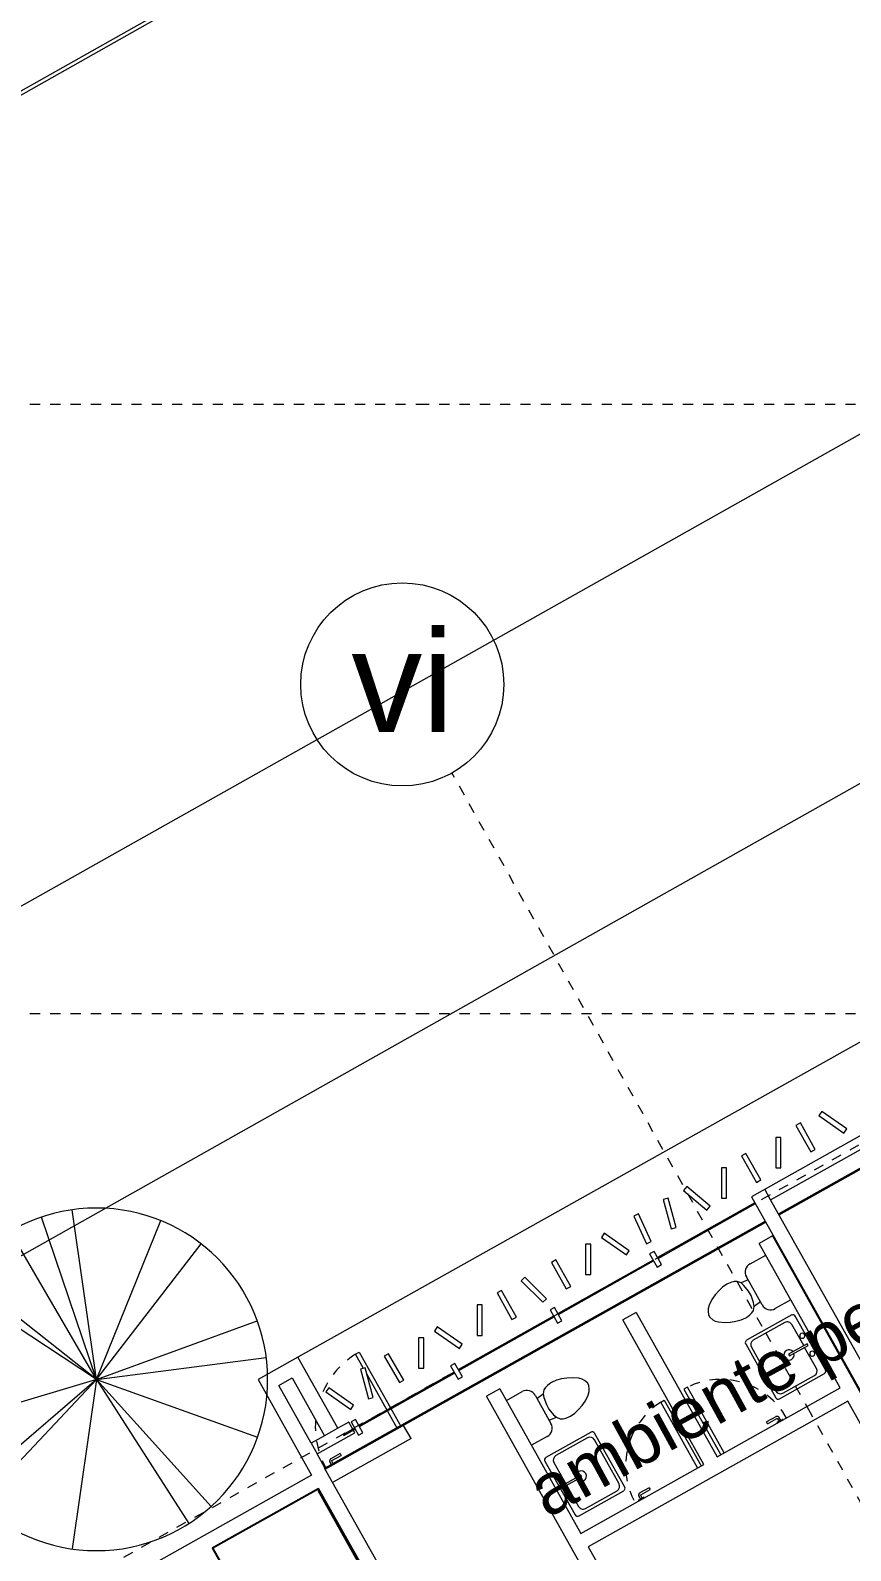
# Model space of a CAD drawing. Header units: metres. Extents: x -10 to 246, y 16 to 113.
# Drawn here: x 2.86 to 10.94, y 59.34 to 74.31 of the extents above; entities that cross this region are included whole.
import ezdxf

# ---------------------------------------------------------------- set-up
doc = ezdxf.new("R2010")
doc.units = ezdxf.units.M
doc.linetypes.add('LineaDiscontinua-1_5mm', pattern=[0.003, 0.0015, -0.0015])
doc.linetypes.add('LíneaDeRejilla', pattern=[0.021, 0.012, -0.003, 0.003, -0.003])
for name, color, linetype, lineweight in [('A-GLAZ-CURT', 52, 'Continuous', 9), ('A-GLAZ-CWMG', 51, 'Continuous', 13), ('A-MURO', 113, 'Continuous', 9), ('A-PISO', 51, 'Continuous', 9), ('A-PSAJ-ARBOL', 71, 'Continuous', 5), ('A-PUER', 31, 'Continuous', 5), ('A-TEXT-NOTA', 2, 'Continuous', 5), ('A-VENT-CORT', 52, 'Continuous', 5), ('A-VENT-CORT-MARC', 51, 'Continuous', 5), ('A-WALL', 113, 'Continuous', 18), ('H-HID-APAR', 6, 'Continuous', 5), ('S-REJI', 1, 'Continuous', 5), ('S-REJI-IDEN', 1, 'Continuous', 5)]:
    doc.layers.add(name, color=color, linetype=linetype, lineweight=lineweight)
doc.layers.add('AREAS LIBRES', color=1, linetype='Continuous')
doc.styles.add('Arial_3', font='Arial.ttf', dxfattribs={"height": 0.5})
doc.styles.add('Arial_5', font='Arial.ttf', dxfattribs={"height": 1})

# ---------------------------------------------------------------- blocks, each defined once
blk = doc.blocks.new('Puerta-Batiente-HojaLisa - 900x2200-V50-Nivel 2')
at = {"layer": 'A-PUER'}
for p, q in [((-0.422, -0.919), (-0.422, -0.075)), ((-0.382, -0.075), (-0.382, -0.688)), ((-0.382, -0.756), (-0.382, -0.919)), ((-0.382, -0.919), (-0.422, -0.919))]:
    blk.add_line(p, q, dxfattribs=at)
at = {"layer": 'A-PUER', "linetype": 'LineaDiscontinua-1_5mm'}
for start, end in [(326.6878, 0), (272.7165, 310.8803)]:
    blk.add_arc((-0.422, -0.075), 0.844, start, end, dxfattribs=at)
blk = doc.blocks.new('Manija-Horizontal-SinCerradura - 120-1041475-Nivel 2')
at = {"layer": 'A-PUER'}
for p, q in [((0.12, 0.008), (0.12, 0)), ((0.12, 0.008), (0.18, 0.008)), ((0.124, 0.008), (0.12, 0.008)), ((0.14, 0.038), (0.14, 0.008)), ((0.16, 0.008), (0.16, 0.038)), ((0.27, 0.063), (0.165, 0.063)), ((0.165, 0.043), (0.27, 0.043)), ((0.18, 0.008), (0.176, 0.008)), ((0.18, 0), (0.18, 0.008)), ((0.27, 0.063), (0.27, 0.043))]:
    blk.add_line(p, q, dxfattribs=at)
at = {"layer": 'A-PUER', "flags": 128}
for points in [[(0.165, 0.063), (0.164, 0.063), (0.163, 0.063), (0.162, 0.063), (0.161, 0.063), (0.16, 0.063), (0.159, 0.062), (0.158, 0.062), (0.157, 0.062), (0.156, 0.061), (0.155, 0.061), (0.154, 0.061), (0.153, 0.06), (0.153, 0.06), (0.152, 0.059), (0.151, 0.059), (0.15, 0.058), (0.149, 0.057), (0.149, 0.057), (0.148, 0.056), (0.147, 0.055), (0.146, 0.055), (0.146, 0.054), (0.145, 0.053), (0.145, 0.052), (0.144, 0.052), (0.143, 0.051), (0.143, 0.05), (0.142, 0.049), (0.142, 0.048), (0.142, 0.047), (0.141, 0.046), (0.141, 0.045), (0.141, 0.044), (0.141, 0.043), (0.14, 0.042), (0.14, 0.041), (0.14, 0.04), (0.14, 0.039), (0.14, 0.038), (0.14, 0.038)], [(0.16, 0.038), (0.16, 0.038), (0.16, 0.038), (0.16, 0.039), (0.16, 0.039), (0.16, 0.039), (0.16, 0.039), (0.16, 0.039), (0.16, 0.04), (0.16, 0.04), (0.16, 0.04), (0.16, 0.04), (0.161, 0.04), (0.161, 0.04), (0.161, 0.041), (0.161, 0.041), (0.161, 0.041), (0.161, 0.041), (0.161, 0.041), (0.161, 0.041), (0.162, 0.042), (0.162, 0.042), (0.162, 0.042), (0.162, 0.042), (0.162, 0.042), (0.162, 0.042), (0.162, 0.042), (0.163, 0.042), (0.163, 0.043), (0.163, 0.043), (0.163, 0.043), (0.163, 0.043), (0.164, 0.043), (0.164, 0.043), (0.164, 0.043), (0.164, 0.043), (0.164, 0.043), (0.165, 0.043), (0.165, 0.043), (0.165, 0.043), (0.165, 0.043)]]:
    blk.add_lwpolyline(points, dxfattribs=at)
blk = doc.blocks.new('Puerta-Batiente-HojaLisa - 800x2200-V11-Nivel 2')
at = {"layer": 'A-PUER'}
for p, q in [((-0.372, -0.819), (-0.372, -0.075)), ((-0.332, -0.075), (-0.332, -0.819)), ((-0.332, -0.819), (-0.372, -0.819))]:
    blk.add_line(p, q, dxfattribs=at)
at = {"layer": 'A-PUER', "linetype": 'LineaDiscontinua-1_5mm'}
blk.add_arc((-0.372, -0.075), 0.744, 273.0819, 0, dxfattribs=at)
blk = doc.blocks.new('Puerta-Batiente-HojaLisa - 800x2200-1180584-Nivel 2')
at = {"layer": 'A-PUER'}
for p, q in [((-0.332, 0.819), (-0.372, 0.819)), ((-0.372, 0.819), (-0.372, 0.075)), ((-0.332, 0.075), (-0.332, 0.819))]:
    blk.add_line(p, q, dxfattribs=at)
at = {"layer": 'A-PUER', "linetype": 'LineaDiscontinua-1_5mm'}
blk.add_arc((-0.372, 0.075), 0.744, 360, 86.9181, dxfattribs=at)
blk = doc.blocks.new('Manija-Horizontal-SinCerradura - 120-1041476-Nivel 2')
at = {"layer": 'A-PUER'}
for p, q in [((0.12, 0), (0.12, -0.008)), ((0.18, -0.008), (0.18, 0)), ((0.12, -0.008), (0.124, -0.008)), ((0.18, -0.008), (0.12, -0.008)), ((0.14, -0.008), (0.14, -0.038)), ((0.16, -0.038), (0.16, -0.008)), ((0.27, -0.043), (0.165, -0.043)), ((0.165, -0.063), (0.27, -0.063)), ((0.176, -0.008), (0.18, -0.008)), ((0.27, -0.043), (0.27, -0.063))]:
    blk.add_line(p, q, dxfattribs=at)
at = {"layer": 'A-PUER', "flags": 128}
for points in [[(0.14, -0.038), (0.14, -0.039), (0.14, -0.04), (0.14, -0.041), (0.14, -0.042), (0.14, -0.043), (0.141, -0.044), (0.141, -0.045), (0.141, -0.046), (0.142, -0.047), (0.142, -0.048), (0.142, -0.049), (0.143, -0.05), (0.143, -0.05), (0.144, -0.051), (0.144, -0.052), (0.145, -0.053), (0.146, -0.054), (0.146, -0.054), (0.147, -0.055), (0.148, -0.056), (0.148, -0.057), (0.149, -0.057), (0.15, -0.058), (0.151, -0.058), (0.151, -0.059), (0.152, -0.06), (0.153, -0.06), (0.154, -0.061), (0.155, -0.061), (0.156, -0.061), (0.157, -0.062), (0.158, -0.062), (0.159, -0.062), (0.16, -0.062), (0.161, -0.063), (0.162, -0.063), (0.163, -0.063), (0.164, -0.063), (0.165, -0.063), (0.165, -0.063)], [(0.165, -0.043), (0.165, -0.043), (0.165, -0.043), (0.164, -0.043), (0.164, -0.043), (0.164, -0.043), (0.164, -0.043), (0.164, -0.043), (0.163, -0.043), (0.163, -0.043), (0.163, -0.043), (0.163, -0.043), (0.163, -0.042), (0.163, -0.042), (0.162, -0.042), (0.162, -0.042), (0.162, -0.042), (0.162, -0.042), (0.162, -0.042), (0.162, -0.042), (0.161, -0.041), (0.161, -0.041), (0.161, -0.041), (0.161, -0.041), (0.161, -0.041), (0.161, -0.041), (0.161, -0.041), (0.161, -0.04), (0.16, -0.04), (0.16, -0.04), (0.16, -0.04), (0.16, -0.04), (0.16, -0.039), (0.16, -0.039), (0.16, -0.039), (0.16, -0.039), (0.16, -0.039), (0.16, -0.038), (0.16, -0.038), (0.16, -0.038), (0.16, -0.038)]]:
    blk.add_lwpolyline(points, dxfattribs=at)
blk = doc.blocks.new('M_Toilet-Domestic-3D - M_Toilet-Domestic-3D-V58-Nivel 2')
at = {"layer": 'H-HID-APAR'}
for p, q in [((-0.253, 0.298), (-0.253, 0.476)), ((0.253, 0.476), (0.253, 0.298)), ((0.159, 0.204), (-0.159, 0.204)), ((-0.123, 0.204), (-0.132, 0.127)), ((-0.025, 0.152), (-0.097, 0.14)), ((0.025, 0.152), (-0.025, 0.152)), ((0.097, 0.14), (0.025, 0.152)), ((0.123, 0.204), (0.132, 0.127)), ((-0.188, 0.025), (-0.191, 0)), ((-0.191, 0), (-0.186, -0.051)), ((-0.184, 0.051), (-0.188, 0.025)), ((-0.177, 0.076), (-0.184, 0.051)), ((-0.163, 0.102), (-0.177, 0.076)), ((-0.132, 0.127), (-0.163, 0.102)), ((-0.097, 0.14), (-0.132, 0.127)), ((0.132, 0.127), (0.097, 0.14)), ((0.163, 0.102), (0.132, 0.127)), ((0.177, 0.076), (0.163, 0.102)), ((0.184, 0.051), (0.177, 0.076)), ((0.188, 0.025), (0.184, 0.051)), ((0.186, -0.051), (0.191, 0)), ((0.191, 0), (0.188, 0.025)), ((-0.186, -0.051), (-0.172, -0.102)), ((-0.172, -0.102), (-0.154, -0.152)), ((0.154, -0.152), (0.172, -0.102)), ((0.172, -0.102), (0.186, -0.051)), ((-0.154, -0.152), (-0.13, -0.203)), ((-0.13, -0.203), (-0.095, -0.254)), ((-0.095, -0.254), (-0.07, -0.279)), ((-0.07, -0.279), (-0.048, -0.292)), ((-0.048, -0.292), (-0.013, -0.305)), ((0.013, -0.305), (0.048, -0.292)), ((0.048, -0.292), (0.07, -0.279)), ((0.07, -0.279), (0.095, -0.254)), ((0.095, -0.254), (0.13, -0.203)), ((0.13, -0.203), (0.154, -0.152)), ((-0.013, -0.305), (0.013, -0.305))]:
    blk.add_line(p, q, dxfattribs=at)
for centre, start, end in [((-0.159, 0.298), 180, 270), ((0.159, 0.298), 270, 360)]:
    blk.add_arc(centre, 0.0946, start, end, dxfattribs=at)
blk = doc.blocks.new('M_Toilet-Domestic-3D - M_Toilet-Domestic-3D-V59-Nivel 2')
at = {"layer": 'H-HID-APAR'}
for p, q in [((-0.253, 0.298), (-0.253, 0.474)), ((0.253, 0.474), (0.253, 0.298)), ((0.159, 0.204), (-0.159, 0.204)), ((-0.123, 0.204), (-0.132, 0.127)), ((-0.025, 0.152), (-0.097, 0.14)), ((0.025, 0.152), (-0.025, 0.152)), ((0.097, 0.14), (0.025, 0.152)), ((0.123, 0.204), (0.132, 0.127)), ((-0.188, 0.025), (-0.191, 0)), ((-0.191, 0), (-0.186, -0.051)), ((-0.184, 0.051), (-0.188, 0.025)), ((-0.177, 0.076), (-0.184, 0.051)), ((-0.163, 0.102), (-0.177, 0.076)), ((-0.132, 0.127), (-0.163, 0.102)), ((-0.097, 0.14), (-0.132, 0.127)), ((0.132, 0.127), (0.097, 0.14)), ((0.163, 0.102), (0.132, 0.127)), ((0.177, 0.076), (0.163, 0.102)), ((0.184, 0.051), (0.177, 0.076)), ((0.188, 0.025), (0.184, 0.051)), ((0.186, -0.051), (0.191, 0)), ((0.191, 0), (0.188, 0.025)), ((-0.186, -0.051), (-0.172, -0.102)), ((-0.172, -0.102), (-0.154, -0.152)), ((0.154, -0.152), (0.172, -0.102)), ((0.172, -0.102), (0.186, -0.051)), ((-0.154, -0.152), (-0.13, -0.203)), ((-0.13, -0.203), (-0.095, -0.254)), ((-0.095, -0.254), (-0.07, -0.279)), ((-0.07, -0.279), (-0.048, -0.292)), ((-0.048, -0.292), (-0.013, -0.305)), ((0.013, -0.305), (0.048, -0.292)), ((0.048, -0.292), (0.07, -0.279)), ((0.07, -0.279), (0.095, -0.254)), ((0.095, -0.254), (0.13, -0.203)), ((0.13, -0.203), (0.154, -0.152)), ((-0.013, -0.305), (0.013, -0.305))]:
    blk.add_line(p, q, dxfattribs=at)
for centre, start, end in [((-0.159, 0.298), 180, 270), ((0.159, 0.298), 270, 360)]:
    blk.add_arc(centre, 0.0946, start, end, dxfattribs=at)
blk = doc.blocks.new('M_Sink-Single-2D - 660 x 560mm-1187621-Nivel 2')
at = {"layer": 'H-HID-APAR'}
for p, q in [((0.002, 0.65), (0.002, 0.14)), ((0.002, 0.65), (0.002, 0.14)), ((0.636, 0.675), (0.027, 0.675)), ((0.636, 0.675), (0.027, 0.675)), ((0.579, 0.643), (0.084, 0.643)), ((0.662, 0.14), (0.662, 0.65)), ((0.662, 0.14), (0.662, 0.65)), ((0.033, 0.592), (0.033, 0.236)), ((0.63, 0.236), (0.63, 0.592)), ((0.341, 0.356), (0.322, 0.356)), ((0.322, 0.356), (0.322, 0.147)), ((0.341, 0.147), (0.341, 0.356)), ((0.084, 0.185), (0.322, 0.185)), ((0.341, 0.185), (0.579, 0.185)), ((0.027, 0.115), (0.636, 0.115)), ((0.027, 0.115), (0.636, 0.115)), ((0.322, 0.147), (0.341, 0.147))]:
    blk.add_line(p, q, dxfattribs=at)
for centre, radius, start, end in [((0.027, 0.65), 0.0254, 90, 180), ((0.027, 0.65), 0.0254, 90, 180), ((0.084, 0.592), 0.0508, 90, 180), ((0.579, 0.592), 0.0508, 360, 90), ((0.636, 0.65), 0.0254, 0, 90), ((0.636, 0.65), 0.0254, 0, 90), ((0.332, 0.356), 0.0508, 360, 180), ((0.332, 0.356), 0.0508, 180, 259.1931), ((0.332, 0.356), 0.0508, 280.8069, 0), ((0.084, 0.236), 0.0508, 180, 270), ((0.23, 0.15), 0.0254, 360, 180), ((0.23, 0.15), 0.0254, 180, 0), ((0.433, 0.15), 0.0254, 360, 180), ((0.433, 0.15), 0.0254, 180, 360), ((0.579, 0.236), 0.0508, 270, 0), ((0.027, 0.14), 0.0254, 180, 270), ((0.027, 0.14), 0.0254, 180, 270), ((0.636, 0.14), 0.0254, 270, 360), ((0.636, 0.14), 0.0254, 270, 0)]:
    blk.add_arc(centre, radius, start, end, dxfattribs=at)
blk = doc.blocks.new('M_RPC Tree - Deciduous - Scarlet Oak - 6 mts-V90-Nivel 2')
at = {"layer": 'A-PSAJ-ARBOL'}
for q in [(-0.239, 1.669), (-0.539, 1.598), (0.634, 1.563), (-0.848, 1.458), (1.032, 1.334), (-1.409, 0.927), (-1.323, 1.046), (1.585, 0.575), (1.673, 0.215), (-1.615, -0.485), (-1.277, -1.101), (-1.155, -1.229), (-0.24, -1.669), (0.91, -1.42), (1.129, -1.253), (1.587, -0.57)]:
    blk.add_line((0, 0), q, dxfattribs=at)
for start, end in [(360, 180), (180, 360)]:
    blk.add_arc((0, 0), 1.687, start, end, dxfattribs=at)
blk = doc.blocks.new('Panel de sistema - Vidrio-10-1532749-Nivel 2')
at = {"layer": 'A-GLAZ-CURT'}
for p, q in [((0.55, 0.005), (-0.55, 0.005)), ((-0.55, 0.005), (-0.55, -0.005)), ((0.55, -0.005), (0.55, 0.005)), ((-0.55, -0.005), (0.55, -0.005))]:
    blk.add_line(p, q, dxfattribs=at)
blk = doc.blocks.new('Panel de sistema - Vidrio-10-1532750-Nivel 2')
at = {"layer": 'A-GLAZ-CURT'}
for p, q in [((0.5375, 0.005), (-0.5375, 0.005)), ((-0.5375, 0.005), (-0.5375, -0.005)), ((0.5375, -0.005), (0.5375, 0.005)), ((-0.5375, -0.005), (0.5375, -0.005))]:
    blk.add_line(p, q, dxfattribs=at)
blk = doc.blocks.new('Panel de sistema - Vidrio-10-1633572-Nivel 2')
at = {"layer": 'A-GLAZ-CURT'}
for p, q in [((0.063, 0.005), (-0.063, 0.005)), ((-0.063, 0.005), (-0.063, -0.005)), ((0.063, -0.005), (0.063, 0.005)), ((-0.063, -0.005), (0.063, -0.005))]:
    blk.add_line(p, q, dxfattribs=at)
blk = doc.blocks.new('Montante rectangular - 50x150-1351318-Nivel 2')
at = {"layer": 'A-GLAZ-CWMG'}
for p, q in [((-0.025, 0.075), (0.025, 0.075)), ((-0.025, -0.075), (-0.025, 0.075)), ((0.025, 0.075), (0.025, -0.075)), ((0.025, -0.075), (-0.025, -0.075))]:
    blk.add_line(p, q, dxfattribs=at)
blk = doc.blocks.new('Grid - 4mm-563819-Nivel 2')
at = {"layer": 'S-REJI-IDEN'}
blk.add_circle((0, 0), 0.004, dxfattribs=at)

msp = doc.modelspace()

# ---------------------------------------------------------------- linework, layer by layer
at = {"layer": 'A-MURO'}
for p, q in [((10.231, 62.644), (11.805, 63.526)), ((5.761, 60.138), (10.1, 62.571)), ((10.167, 62.436), (10.036, 62.363)), ((10.167, 62.436), (11.832, 59.464)), ((10.834, 60.939), (10.036, 62.363)), ((8.823, 61.683), (8.693, 61.61)), ((8.823, 61.683), (9.622, 60.26)), ((9.491, 60.187), (8.693, 61.61)), ((9.622, 60.26), (10.834, 60.939)), ((7.481, 60.931), (7.35, 60.857)), ((9.016, 57.886), (7.35, 60.857)), ((7.481, 60.931), (8.279, 59.507)), ((10.907, 60.809), (8.352, 59.376)), ((11.702, 59.391), (10.907, 60.809)), ((6.606, 60.44), (6.532, 60.571)), ((6.606, 60.44), (5.834, 60.008)), ((8.279, 59.507), (9.491, 60.187)), ((5.703, 59.934), (5.69, 59.927)), ((6.548, 58.396), (5.69, 59.927)), ((8.352, 59.376), (9.147, 57.959))]:
    msp.add_line(p, q, dxfattribs=at)
at = {"layer": 'A-PISO'}
for p, q in [((-5.558, 69.031), (22.136, 84.617)), ((22.117, 84.582), (-5.558, 68.981)), ((43.685, 82.651), (5.492, 61.242)), ((25.532, 78.496), (-2.224, 62.875)), ((26.988, 75.873), (-5.558, 57.556)), ((10.225, 62.655), (11.799, 63.537)), ((5.835, 60.195), (10.094, 62.582)), ((5.754, 60.15), (5.82, 60.187))]:
    msp.add_line(p, q, dxfattribs=at)
at = {"layer": 'A-WALL'}
for p, q in [((12.296, 64.133), (9.959, 62.823)), ((10.148, 62.792), (11.722, 63.674)), ((10.651, 63.663), (10.623, 63.622)), ((10.897, 63.491), (10.651, 63.663)), ((10.441, 63.55), (10.397, 63.525)), ((10.397, 63.525), (10.544, 63.264)), ((10.587, 63.288), (10.441, 63.55)), ((10.623, 63.622), (10.868, 63.45)), ((10.868, 63.45), (10.897, 63.491)), ((10.25, 63.407), (10.2, 63.407)), ((10.2, 63.407), (10.2, 63.107)), ((10.25, 63.107), (10.25, 63.407)), ((9.905, 63.25), (9.862, 63.225)), ((9.862, 63.225), (10.009, 62.964)), ((10.052, 62.988), (9.905, 63.25)), ((10.544, 63.264), (10.587, 63.288)), ((9.714, 63.107), (9.664, 63.107)), ((9.664, 63.107), (9.664, 62.807)), ((9.714, 62.807), (9.714, 63.107)), ((10.2, 63.107), (10.25, 63.107)), ((9.323, 62.922), (9.291, 62.884)), ((9.291, 62.884), (9.521, 62.691)), ((9.553, 62.729), (9.323, 62.922)), ((10.009, 62.964), (10.052, 62.988)), ((9.14, 62.808), (9.091, 62.795)), ((9.091, 62.795), (9.169, 62.505)), ((9.217, 62.518), (9.14, 62.808)), ((9.664, 62.807), (9.714, 62.807)), ((9.959, 62.823), (11.344, 60.352)), ((11.421, 60.522), (10.148, 62.792)), ((8.846, 62.653), (8.801, 62.632)), ((8.801, 62.632), (8.927, 62.36)), ((8.973, 62.381), (8.846, 62.653)), ((9.521, 62.691), (9.553, 62.729)), ((8.51, 62.463), (8.482, 62.422)), ((8.756, 62.291), (8.51, 62.463)), ((9.169, 62.505), (9.217, 62.518)), ((8.376, 62.357), (8.326, 62.357)), ((8.326, 62.357), (8.326, 62.057)), ((8.376, 62.057), (8.376, 62.357)), ((8.482, 62.422), (8.728, 62.25)), ((8.728, 62.25), (8.756, 62.291)), ((8.927, 62.36), (8.973, 62.381)), ((8.032, 62.2), (7.989, 62.175)), ((7.989, 62.175), (8.135, 61.914)), ((8.179, 61.938), (8.032, 62.2)), ((7.728, 62.03), (7.692, 61.995)), ((7.692, 61.995), (7.905, 61.783)), ((7.94, 61.818), (7.728, 62.03)), ((8.326, 62.057), (8.376, 62.057)), ((7.497, 61.9), (7.453, 61.875)), ((7.453, 61.875), (7.6, 61.614)), ((7.644, 61.638), (7.497, 61.9)), ((8.135, 61.914), (8.179, 61.938)), ((7.306, 61.757), (7.256, 61.757)), ((7.256, 61.757), (7.256, 61.457)), ((7.306, 61.457), (7.306, 61.757)), ((7.905, 61.783), (7.94, 61.818)), ((6.865, 61.541), (6.837, 61.5)), ((7.111, 61.369), (6.865, 61.541)), ((7.6, 61.614), (7.644, 61.638)), ((6.731, 61.434), (6.681, 61.434)), ((6.681, 61.434), (6.681, 61.134)), ((6.731, 61.134), (6.731, 61.434)), ((6.837, 61.5), (7.082, 61.328)), ((7.256, 61.457), (7.306, 61.457)), ((5.492, 61.242), (5.099, 61.022)), ((5.884, 60.542), (5.492, 61.242)), ((6.385, 61.277), (6.342, 61.252)), ((6.342, 61.252), (6.492, 60.992)), ((6.535, 61.017), (6.385, 61.277)), ((7.082, 61.328), (7.111, 61.369)), ((6.156, 61.136), (6.108, 61.123)), ((6.108, 61.123), (6.186, 60.833)), ((6.234, 60.846), (6.156, 61.136)), ((6.681, 61.134), (6.731, 61.134)), ((5.099, 61.022), (5.627, 60.08)), ((5.303, 60.964), (5.434, 61.038)), ((5.622, 60.395), (5.303, 60.964)), ((5.434, 61.038), (5.753, 60.468)), ((5.795, 60.941), (5.766, 60.9)), ((6.041, 60.769), (5.795, 60.941)), ((6.492, 60.992), (6.535, 61.017)), ((5.766, 60.9), (6.012, 60.728)), ((6.186, 60.833), (6.234, 60.846)), ((6.012, 60.728), (6.041, 60.769)), ((5.681, 60.29), (6.052, 60.498)), ((5.993, 60.603), (5.884, 60.542)), ((6.052, 60.498), (5.993, 60.603)), ((5.753, 60.468), (5.622, 60.395)), ((5.758, 60.154), (5.681, 60.29)), ((5.627, 60.08), (1.261, 57.633)), ((5.753, 60.151), (5.758, 60.154)), ((9.297, 53.855), (5.753, 60.151)), ((5.696, 59.947), (9.24, 53.651)), ((5.517, 57.817), (4.651, 59.362))]:
    msp.add_line(p, q, dxfattribs=at)
at = {"layer": 'A-WALL', "lineweight": 9}
for p, q in [((10.148, 62.792), (10.09, 62.897)), ((5.884, 60.542), (5.753, 60.468)), ((5.622, 60.395), (5.681, 60.29))]:
    msp.add_line(p, q, dxfattribs=at)
at = {"layer": 'AREAS LIBRES'}
msp.add_lwpolyline([(5.517, 57.818), (6.565, 58.404), (5.696, 59.947), (4.651, 59.362)], close=True, dxfattribs=at)
at = {"layer": 'S-REJI', "linetype": 'LíneaDeRejilla'}
for p, q in [((49.919, 85.137), (-1.13, 56.522)), ((6.753, 70.624), (0.503, 70.624)), ((50.384, 70.624), (6.753, 70.624)), ((10.065, 61.544), (7.009, 66.996)), ((6.753, 64.624), (0.503, 64.624)), ((50.384, 64.624), (6.753, 64.624)), ((10.54, 60.696), (10.065, 61.544)), ((13.596, 55.244), (10.54, 60.696))]:
    msp.add_line(p, q, dxfattribs=at)

# ---------------------------------------------------------------- block references
at = {"layer": 'A-PSAJ-ARBOL'}
msp.add_blockref('M_RPC Tree - Deciduous - Scarlet Oak - 6 mts-V90-Nivel 2', (3.507, 61.024), dxfattribs=at)
at = {"layer": 'A-PUER'}
for name, p, rotation in [('Puerta-Batiente-HojaLisa - 900x2200-V50-Nivel 2', (6.176, 60.285), 209.2725903057572), ('Puerta-Batiente-HojaLisa - 800x2200-1180584-Nivel 2', (10.018, 60.396), 29.2725903057568), ('Puerta-Batiente-HojaLisa - 800x2200-V11-Nivel 2', (9.176, 59.924), 209.2725903057568), ('Manija-Horizontal-SinCerradura - 120-1041476-Nivel 2', (10.374, 60.682), 209.2725903057569), ('Manija-Horizontal-SinCerradura - 120-1041475-Nivel 2', (5.704, 60.106), 29.272590305757), ('Manija-Horizontal-SinCerradura - 120-1041475-Nivel 2', (8.747, 59.77), 29.27259030575662)]:
    msp.add_blockref(name, p, dxfattribs=dict(at, rotation=rotation))
at = {"layer": 'A-VENT-CORT', "rotation": 209.3710762720163}
for name, p in [('Panel de sistema - Vidrio-10-1532749-Nivel 2', (9.516, 62.489)), ('Panel de sistema - Vidrio-10-1532750-Nivel 2', (8.525, 61.931)), ('Panel de sistema - Vidrio-10-1532750-Nivel 2', (7.544, 61.379)), ('Panel de sistema - Vidrio-10-1532750-Nivel 2', (6.564, 60.827)), ('Panel de sistema - Vidrio-10-1633572-Nivel 2', (5.997, 60.508))]:
    msp.add_blockref(name, p, dxfattribs=at)
at = {"layer": 'A-VENT-CORT-MARC', "extrusion": (0, 0, -1), "rotation": 330.6289237279837}
for p in [(-9.015, 62.207), (-8.034, 61.655), (-7.054, 61.103), (-6.074, 60.551)]:
    msp.add_blockref('Montante rectangular - 50x150-1351318-Nivel 2', p, dxfattribs=at)
at = {"layer": 'H-HID-APAR'}
for name, p, rotation in [('M_Toilet-Domestic-3D - M_Toilet-Domestic-3D-V59-Nivel 2', (9.81, 61.796), 299.272590305757), ('M_Sink-Single-2D - 660 x 560mm-1187621-Nivel 2', (10.802, 61.149), 119.272590305757), ('M_Toilet-Domestic-3D - M_Toilet-Domestic-3D-V58-Nivel 2', (8.084, 60.828), 119.2818500211666), ('M_Sink-Single-2D - 660 x 560mm-1187621-Nivel 2', (7.811, 60.187), 299.2725903057569)]:
    msp.add_blockref(name, p, dxfattribs=dict(at, rotation=rotation))
at = {"layer": 'S-REJI-IDEN', "xscale": 249.9999999999999, "yscale": 249.9999999999999, "zscale": 249.9999999999999, "rotation": 29.27259030575713}
msp.add_blockref('Grid - 4mm-563819-Nivel 2', (6.52, 67.868), dxfattribs=at)

# ---------------------------------------------------------------- texts
at = {"layer": 'A-TEXT-NOTA', "color": 7, "insert": (7.704, 60.089), "char_height": 0.5, "width": 16.55485, "attachment_point": 1, "rotation": 28.6675, "style": 'Arial_3'}
msp.add_mtext('ambiente pedagogico niños 37 a 60 meses', dxfattribs=at)
at = {"layer": 'S-REJI-IDEN', "insert": (6.523, 68.4), "char_height": 1, "width": 1.21202, "attachment_point": 2, "line_spacing_factor": 0.941778, "style": 'Arial_5'}
msp.add_mtext('vi', dxfattribs=at)

doc.saveas('drawing.dxf')
